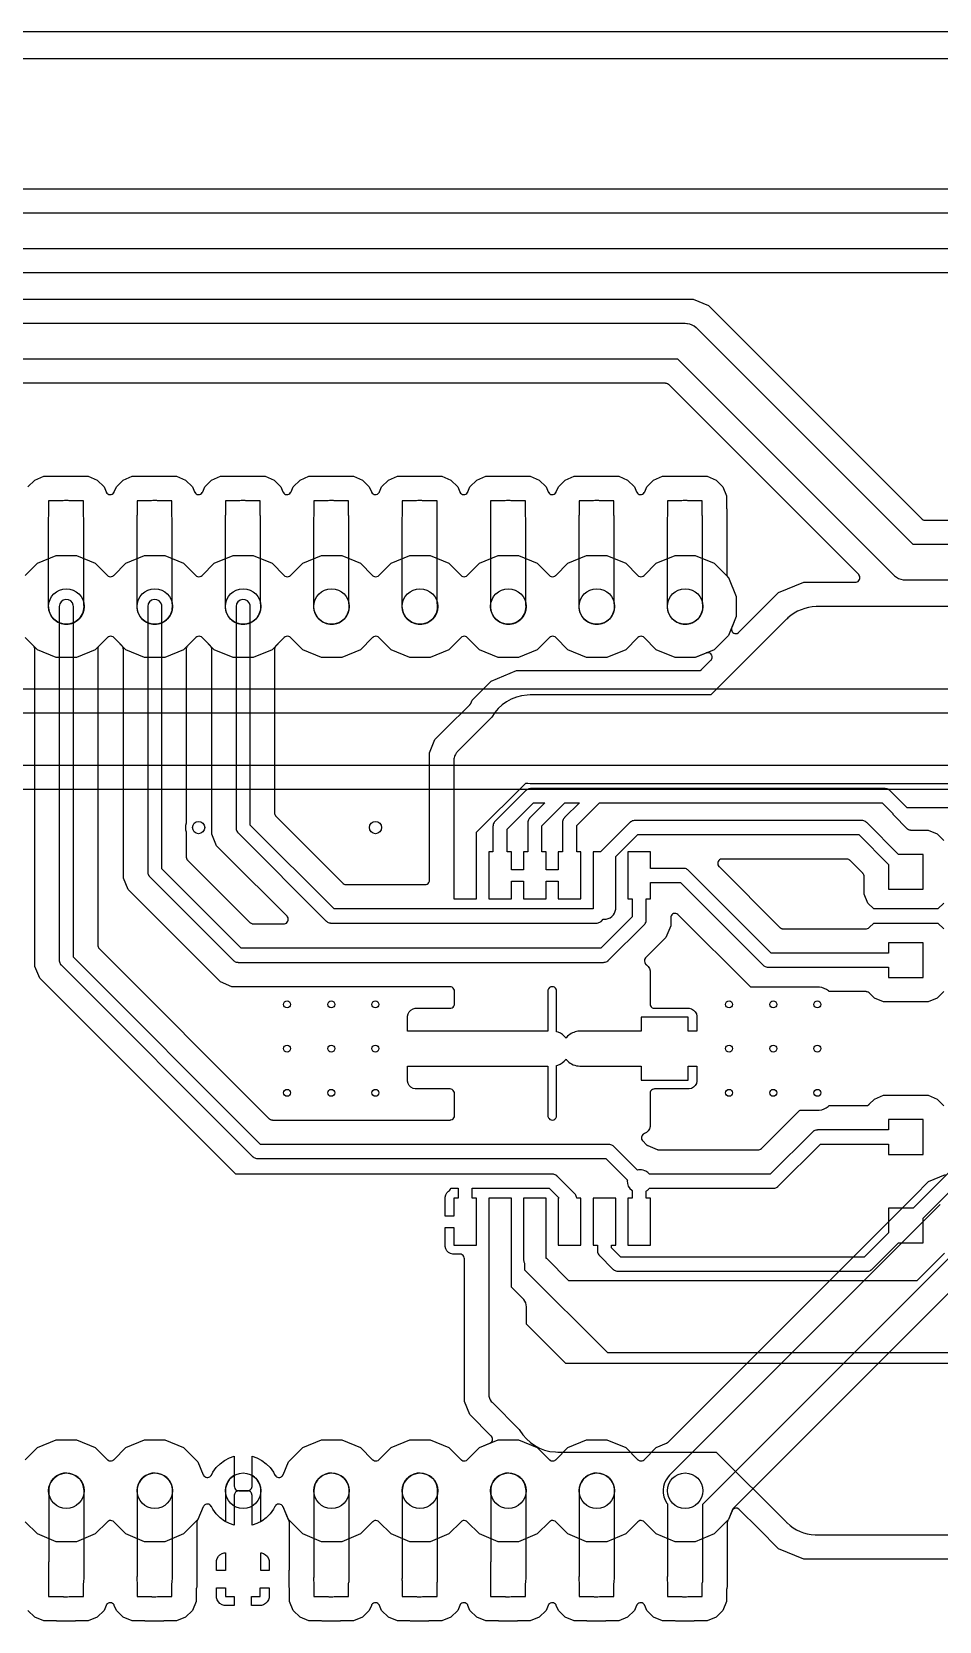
# Model space of a CAD drawing. Header units: millimetres. Extents: x 0 to 160, y -1 to 70.
# Drawn here: x 54.9 to 80.97, y 24.19 to 69.85 of the extents above; entities that cross this region are included whole.
import ezdxf

# ---------------------------------------------------------------- set-up
doc = ezdxf.new("R2010")
doc.units = ezdxf.units.MM

msp = doc.modelspace()

# ---------------------------------------------------------------- linework, layer by layer
at = {"layer": '16_copper'}
for points in [[(144.406, 69.074), (15.614, 69.074)], [(35.955, 65.343), (94.855, 65.343)], [(94.615, 64.643), (36.195, 64.643)], [(36.405, 63.627), (94.405, 63.627)], [(94.062, 62.927), (36.748, 62.927)]]:
    msp.add_lwpolyline(points, dxfattribs=at)
for points in [[(41.67, 62.168), (73.9, 62.168), (74.344, 61.984), (80.473, 55.855), (80.477, 55.852), (80.481, 55.848, 0.11143), (80.531, 55.822), (80.538, 55.821), (80.548, 55.819), (80.557, 55.819), (80.563, 55.818), (89.904, 55.818)], [(97.58, 55.118), (80.22, 55.118), (74.019, 61.319), (74.003, 61.333), (73.988, 61.348, 0.139562), (73.734, 61.463), (73.729, 61.463), (73.721, 61.464), (73.665, 61.468), (73.662, 61.468), (73.66, 61.468), (41.91, 61.468)], [(42.12, 60.452), (73.45, 60.452), (79.651, 54.251), (79.667, 54.237), (79.682, 54.222, 0.139562), (79.936, 54.107), (79.941, 54.107), (79.949, 54.106), (80.005, 54.102), (80.008, 54.102), (80.01, 54.102), (97.79, 54.102)], [(54.71, 54.232), (55.06, 54.582), (55.599, 54.805), (56.181, 54.805), (56.72, 54.582), (57.07, 54.232), (57.08, 54.223), (57.09, 54.215, 0.284788), (57.224, 54.212), (57.225, 54.212), (57.226, 54.213), (57.248, 54.23), (57.249, 54.231), (57.25, 54.232), (57.6, 54.582), (58.139, 54.805), (58.721, 54.805), (59.26, 54.582), (59.61, 54.232), (59.62, 54.223), (59.63, 54.215, 0.284788), (59.764, 54.212), (59.765, 54.212), (59.766, 54.213), (59.788, 54.23), (59.789, 54.231), (59.79, 54.232), (60.14, 54.582), (60.679, 54.805), (61.261, 54.805), (61.8, 54.582), (62.15, 54.232), (62.16, 54.223), (62.17, 54.215, 0.284788), (62.304, 54.212), (62.305, 54.212), (62.306, 54.213), (62.328, 54.23), (62.329, 54.231), (62.33, 54.232), (62.68, 54.582), (63.219, 54.805), (63.801, 54.805), (64.34, 54.582), (64.69, 54.232), (64.7, 54.223), (64.71, 54.215, 0.284788), (64.844, 54.212), (64.845, 54.212), (64.846, 54.213), (64.868, 54.23), (64.869, 54.231), (64.87, 54.232), (65.22, 54.582), (65.759, 54.805), (66.341, 54.805), (66.88, 54.582), (67.23, 54.232), (67.24, 54.223), (67.25, 54.215, 0.284788), (67.384, 54.212), (67.385, 54.212), (67.386, 54.213), (67.408, 54.23), (67.409, 54.231), (67.41, 54.232), (67.76, 54.582), (68.299, 54.805), (68.881, 54.805), (69.42, 54.582), (69.77, 54.232), (69.78, 54.223), (69.79, 54.215, 0.284788), (69.924, 54.212), (69.925, 54.212), (69.926, 54.213), (69.948, 54.23), (69.949, 54.231), (69.95, 54.232), (70.3, 54.582), (70.839, 54.805), (71.421, 54.805), (71.96, 54.582), (72.31, 54.232), (72.32, 54.223), (72.33, 54.215, 0.284788), (72.464, 54.212), (72.465, 54.212), (72.466, 54.213), (72.488, 54.23), (72.489, 54.231), (72.49, 54.232), (72.84, 54.582), (73.379, 54.805), (73.961, 54.805), (74.5, 54.582), (74.912, 54.17), (75.135, 53.631), (75.135, 53.049), (75.006, 52.738), (75.005, 52.735), (75.004, 52.732, 0.529021), (75.128, 52.562), (75.131, 52.563), (75.134, 52.563, 0.111436), (75.188, 52.58), (75.194, 52.585), (75.205, 52.592), (75.21, 52.596), (75.213, 52.599), (76.354, 53.74), (77.078, 54.04), (78.565, 54.04), (78.572, 54.041), (78.578, 54.041, 0.562221), (78.671, 54.236), (78.666, 54.244), (78.659, 54.251), (78.655, 54.257), (73.197, 59.715), (73.193, 59.718), (73.189, 59.722, 0.11143), (73.139, 59.748), (73.132, 59.749), (73.122, 59.751), (73.113, 59.751), (73.107, 59.752), (42.463, 59.752)], [(92.71, 53.34), (77.47, 53.34), (77.452, 53.339), (77.433, 53.339, 0.177209), (76.622, 53.016), (76.597, 52.991), (76.584, 52.98), (76.579, 52.975), (76.572, 52.968), (74.404, 50.8), (69.215, 50.8), (69.126, 50.797, 0.2506), (68.112, 50.159), (68.109, 50.153), (67.12, 49.165), (67.12, 49.165), (67.12, 49.164, 0.034689), (67.09, 49.13), (67.077, 49.11), (67.066, 49.093, 0.104847), (67.026, 48.964), (67.025, 48.935), (67.025, 44.94), (67.675, 44.94), (67.675, 46.855), (69.087, 48.267), (69.145, 48.262), (69.215, 48.26), (91.658, 48.26)], [(54.71, 28.832), (55.06, 29.182), (55.599, 29.405), (56.181, 29.405), (56.72, 29.182), (57.07, 28.832), (57.08, 28.824), (57.09, 28.815, 0.284788), (57.224, 28.812), (57.225, 28.812), (57.226, 28.813), (57.248, 28.83), (57.249, 28.831), (57.25, 28.832), (57.6, 29.182), (58.139, 29.405), (58.721, 29.405), (59.26, 29.182), (59.672, 28.77), (59.825, 28.399), (59.826, 28.398), (59.827, 28.397, 0.545515), (60.038, 28.364), (60.042, 28.37), (60.052, 28.384), (60.054, 28.388), (60.056, 28.39), (60.098, 28.474), (60.193, 28.604), (60.306, 28.717), (60.436, 28.812), (60.579, 28.884), (60.716, 28.929), (60.716, 28.067), (60.717, 28.054), (60.719, 28.041, 0.284783), (60.811, 27.944), (60.812, 27.944), (60.813, 27.944), (60.841, 27.94), (60.842, 27.94), (60.843, 27.94), (61.097, 27.94), (61.11, 27.941), (61.123, 27.943, 0.284783), (61.22, 28.035), (61.22, 28.036), (61.22, 28.037), (61.224, 28.065), (61.224, 28.066), (61.224, 28.067), (61.224, 28.929), (61.361, 28.884), (61.504, 28.812), (61.634, 28.717), (61.747, 28.604), (61.842, 28.474), (61.884, 28.39), (61.885, 28.389), (61.886, 28.388, 0.545515), (62.098, 28.371), (62.102, 28.378), (62.112, 28.393), (62.113, 28.397), (62.115, 28.399), (62.268, 28.77), (62.68, 29.182), (63.219, 29.405), (63.801, 29.405), (64.34, 29.182), (64.69, 28.832), (64.7, 28.824), (64.71, 28.815, 0.284788), (64.844, 28.812), (64.845, 28.812), (64.846, 28.813), (64.868, 28.83), (64.869, 28.831), (64.87, 28.832), (65.22, 29.182), (65.759, 29.405), (66.341, 29.405), (66.88, 29.182), (67.23, 28.832), (67.24, 28.824), (67.25, 28.815, 0.284788), (67.384, 28.812), (67.385, 28.812), (67.386, 28.813), (67.408, 28.83), (67.409, 28.831), (67.41, 28.832), (67.76, 29.182), (68.057, 29.305), (68.066, 29.31), (68.075, 29.314, 0.409209), (68.118, 29.486), (68.116, 29.49), (68.114, 29.494), (68.103, 29.506), (68.098, 29.512), (67.481, 30.129), (67.325, 30.506), (67.325, 34.609), (67.324, 34.622), (67.322, 34.635, 0.284783), (67.23, 34.732), (67.229, 34.732), (67.228, 34.732), (67.2, 34.736), (67.199, 34.736), (67.198, 34.736), (66.992, 34.736), (66.927, 34.753), (66.869, 34.787), (66.822, 34.834), (66.788, 34.892), (66.771, 34.957), (66.771, 35.502), (67.025, 35.502), (67.025, 34.99), (67.675, 34.99), (67.675, 36.34), (67.553, 36.34), (67.553, 36.627), (69.766, 36.627), (70.053, 36.34), (70.025, 36.34), (70.025, 34.99), (70.675, 34.99), (70.675, 36.34), (70.552, 36.34), (70.552, 36.34), (70.552, 36.35, 0.132342), (70.515, 36.449), (70.509, 36.455, 0.018024), (70.5, 36.467), (70.494, 36.474), (69.994, 36.974), (69.986, 36.98), (69.979, 36.987, 0.132344), (69.882, 37.031), (69.874, 37.031, 0.018059), (69.859, 37.032), (69.85, 37.033), (60.759, 37.033), (55.124, 42.668), (54.987, 43), (54.987, 52.119), (54.986, 52.124), (54.986, 52.13, 0.111436), (54.969, 52.183), (54.965, 52.189), (54.96, 52.197), (54.954, 52.203), (54.95, 52.209), (54.71, 52.448)], [(81.103, 42.283), (80.907, 42.087), (80.649, 41.98), (79.371, 41.98), (79.113, 42.087), (78.96, 42.24), (78.956, 42.243), (78.952, 42.247, 0.11143), (78.903, 42.273), (78.896, 42.274), (78.886, 42.276), (78.877, 42.276), (78.871, 42.277), (77.809, 42.277), (77.805, 42.28), (77.785, 42.298, 0.142053), (77.528, 42.407), (77.473, 42.41, 0.001336), (77.47, 42.41), (75.554, 42.41), (75.543, 42.414), (73.47, 44.488), (73.465, 44.492), (73.46, 44.496, 0.562197), (73.257, 44.424), (73.254, 44.415), (73.254, 44.405), (73.253, 44.398), (73.253, 44.165), (73.116, 43.833), (72.531, 43.248), (72.53, 43.247), (72.529, 43.246, 0.360115), (72.531, 43.068), (72.537, 43.064), (72.551, 43.052), (72.554, 43.05), (72.557, 43.048), (72.559, 43.047), (72.607, 42.999), (72.641, 42.94), (72.659, 42.874), (72.659, 41.926), (72.66, 41.913), (72.662, 41.9, 0.284783), (72.754, 41.803), (72.755, 41.803), (72.756, 41.803), (72.784, 41.799), (72.785, 41.799), (72.786, 41.799), (73.784, 41.799), (73.85, 41.781), (73.909, 41.747), (73.957, 41.699), (73.991, 41.64), (74.009, 41.574), (74.009, 41.14), (73.755, 41.14), (73.755, 41.542), (73.752, 41.545), (72.405, 41.545), (72.405, 41.14), (70.644, 41.14), (70.588, 41.137, 0.169317), (70.291, 40.994), (70.254, 40.953), (70.247, 40.943), (70.243, 40.949, 0.14069), (70.02, 41.11), (69.977, 41.123), (69.977, 42.292), (69.976, 42.305), (69.974, 42.318, 0.284732), (69.882, 42.415), (69.881, 42.415), (69.88, 42.416), (69.852, 42.419), (69.852, 42.419), (69.852, 42.419), (69.851, 42.419), (69.85, 42.419), (69.85, 42.419, 0.341012), (69.727, 42.324), (69.727, 42.323), (69.727, 42.322), (69.723, 42.294), (69.723, 42.293), (69.723, 42.292), (69.723, 41.14), (65.691, 41.14), (65.691, 41.574), (65.709, 41.64), (65.743, 41.699), (65.791, 41.747), (65.85, 41.781), (65.916, 41.799), (66.914, 41.799), (66.927, 41.8), (66.94, 41.802, 0.284783), (67.037, 41.894), (67.037, 41.895), (67.037, 41.896), (67.041, 41.924), (67.041, 41.925), (67.041, 41.926), (67.041, 42.292), (67.04, 42.305), (67.038, 42.318, 0.284783), (66.946, 42.415), (66.945, 42.415), (66.944, 42.416), (66.916, 42.419), (66.915, 42.419), (66.914, 42.419), (60.648, 42.419), (60.316, 42.557), (57.664, 45.208), (57.527, 45.54), (57.527, 52.119), (57.526, 52.124), (57.526, 52.13, 0.111436), (57.509, 52.183), (57.505, 52.189), (57.5, 52.197), (57.494, 52.203), (57.49, 52.209), (57.25, 52.448), (57.24, 52.457), (57.23, 52.465, 0.284783), (57.096, 52.468), (57.095, 52.468), (57.094, 52.467), (57.072, 52.45), (57.071, 52.449), (57.07, 52.448), (56.83, 52.209), (56.827, 52.204), (56.823, 52.201, 0.11143), (56.797, 52.151), (56.796, 52.144), (56.794, 52.134), (56.794, 52.125), (56.793, 52.119), (56.793, 43.607), (56.794, 43.601), (56.794, 43.596, 0.111436), (56.811, 43.543), (56.815, 43.537), (56.82, 43.528), (56.826, 43.522), (56.83, 43.517), (61.721, 38.626), (61.726, 38.623), (61.729, 38.619, 0.11143), (61.779, 38.593), (61.786, 38.592), (61.796, 38.59), (61.805, 38.59), (61.811, 38.589), (66.914, 38.589), (66.927, 38.59), (66.94, 38.591, 0.284783), (67.037, 38.684), (67.037, 38.685), (67.037, 38.686), (67.041, 38.714), (67.041, 38.715), (67.041, 38.716), (67.041, 39.354), (67.04, 39.367), (67.038, 39.38, 0.284783), (66.946, 39.477), (66.945, 39.477), (66.944, 39.477), (66.916, 39.481), (66.915, 39.481), (66.914, 39.481), (65.916, 39.481), (65.85, 39.499), (65.791, 39.533), (65.743, 39.581), (65.709, 39.64), (65.691, 39.706), (65.691, 40.14), (69.723, 40.14), (69.723, 38.716), (69.724, 38.703), (69.726, 38.69, 0.284732), (69.818, 38.593), (69.819, 38.593), (69.82, 38.592), (69.848, 38.589), (69.848, 38.589), (69.848, 38.589), (69.849, 38.589), (69.85, 38.589), (69.85, 38.589, 0.341012), (69.973, 38.684), (69.973, 38.685), (69.973, 38.686), (69.977, 38.714), (69.977, 38.715), (69.977, 38.716), (69.977, 40.157), (70.015, 40.168, 0.14069), (70.24, 40.327), (70.247, 40.337), (70.25, 40.331), (70.287, 40.289, 0.200997), (70.644, 40.14), (72.405, 40.14), (72.405, 39.735), (73.752, 39.735), (73.755, 39.738), (73.755, 40.14), (74.009, 40.14), (74.009, 39.706), (73.991, 39.64), (73.957, 39.581), (73.909, 39.533), (73.85, 39.499), (73.784, 39.481), (72.786, 39.481), (72.773, 39.48), (72.76, 39.478, 0.284783), (72.663, 39.386), (72.663, 39.385), (72.663, 39.384), (72.659, 39.356), (72.659, 39.355), (72.659, 39.354), (72.659, 38.406), (72.641, 38.34), (72.607, 38.281), (72.559, 38.233), (72.499, 38.198), (72.499, 38.198, 0.475559), (72.43, 38.014), (72.434, 38.007), (72.441, 37.997), (72.446, 37.992), (72.449, 37.988), (72.556, 37.881), (72.563, 37.876), (72.569, 37.87), (72.574, 37.867), (72.578, 37.863), (72.59, 37.858), (72.597, 37.854), (72.865, 37.743), (72.873, 37.74), (72.881, 37.737), (72.886, 37.737), (72.892, 37.735), (72.905, 37.734), (72.913, 37.733), (75.773, 37.733), (75.779, 37.734), (75.784, 37.734, 0.111436), (75.837, 37.751), (75.843, 37.755), (75.852, 37.76), (75.852, 37.76), (75.858, 37.766), (75.863, 37.77), (76.958, 38.866), (76.969, 38.87), (77.47, 38.87), (77.497, 38.871), (77.523, 38.873, 0.142053), (77.781, 38.978), (77.801, 38.996), (77.809, 39.003), (78.871, 39.003), (78.876, 39.004), (78.881, 39.004, 0.111436), (78.935, 39.021), (78.94, 39.025), (78.949, 39.03), (78.949, 39.03), (78.955, 39.036), (78.96, 39.04), (79.113, 39.193), (79.371, 39.3), (80.649, 39.3), (80.907, 39.193), (81.103, 38.997)], [(91.315, 47.56), (80.045, 47.56), (79.557, 48.048), (79.549, 48.055), (79.542, 48.062, 0.132344), (79.445, 48.105), (79.437, 48.106, 0.018059), (79.422, 48.107), (79.413, 48.108), (69.227, 48.108), (69.217, 48.107), (69.207, 48.107, 0.132342), (69.108, 48.069), (69.101, 48.064, 0.018024), (69.09, 48.054), (69.083, 48.048), (68.206, 47.171), (68.2, 47.163), (68.193, 47.156, 0.132344), (68.149, 47.06), (68.149, 47.051, 0.018059), (68.148, 47.037), (68.147, 47.027), (68.147, 46.29), (68.025, 46.29), (68.025, 44.94), (68.675, 44.94), (68.675, 45.452), (69.025, 45.452), (69.025, 44.94), (69.675, 44.94), (69.675, 45.452), (70.025, 45.452), (70.025, 44.94), (70.675, 44.94), (70.675, 46.29), (70.553, 46.29), (70.553, 47.05), (71.204, 47.701), (79.329, 47.701), (79.632, 47.398), (79.633, 47.395, 0.068378), (79.648, 47.364), (79.653, 47.356), (79.66, 47.349), (79.664, 47.343), (80.05, 46.957), (80.054, 46.954), (80.058, 46.95, 0.11143), (80.108, 46.924), (80.115, 46.923), (80.125, 46.921), (80.133, 46.921), (80.14, 46.92), (80.649, 46.92), (80.907, 46.813), (81.103, 46.617)], [(81.103, 44.823), (80.933, 44.653), (79.087, 44.653), (78.917, 44.823), (78.81, 45.081), (78.81, 45.59), (78.809, 45.595), (78.81, 45.601, 0.111436), (78.793, 45.654), (78.788, 45.66), (78.783, 45.669), (78.777, 45.675), (78.773, 45.68), (78.403, 46.05), (78.399, 46.053), (78.395, 46.057, 0.11143), (78.345, 46.083), (78.338, 46.084), (78.328, 46.086), (78.32, 46.086), (78.313, 46.087), (74.732, 46.087), (74.726, 46.086), (74.719, 46.086, 0.562221), (74.626, 45.891), (74.631, 45.883), (74.638, 45.876), (74.642, 45.87), (76.392, 44.12), (76.396, 44.117, 0.020336), (76.404, 44.11), (76.407, 44.108), (76.414, 44.103, 0.076959), (76.45, 44.087), (76.457, 44.086), (76.467, 44.084), (76.475, 44.084), (76.482, 44.083), (78.871, 44.083), (78.876, 44.084), (78.881, 44.084, 0.111436), (78.935, 44.101), (78.94, 44.105), (78.949, 44.11), (78.949, 44.11), (78.955, 44.116), (78.96, 44.12), (79.087, 44.247), (80.933, 44.247), (81.103, 44.077)], [(82.347, 38.184), (80.223, 36.06), (79.51, 36.06), (79.51, 35.347), (78.815, 34.652), (71.823, 34.652), (71.553, 34.922), (71.553, 34.99), (71.675, 34.99), (71.675, 36.34), (71.025, 36.34), (71.025, 34.99), (71.147, 34.99), (71.147, 34.837), (71.148, 34.827), (71.148, 34.817, 0.132342), (71.185, 34.718), (71.191, 34.712, 0.018024), (71.2, 34.701), (71.206, 34.694), (71.595, 34.305), (71.603, 34.299), (71.61, 34.291, 0.132344), (71.707, 34.248), (71.715, 34.247, 0.018059), (71.729, 34.246), (71.739, 34.246), (78.899, 34.246), (78.909, 34.246), (78.919, 34.247, 0.132342), (79.018, 34.284), (79.024, 34.29, 0.018024), (79.035, 34.299), (79.042, 34.305), (79.797, 35.06), (80.51, 35.06), (80.51, 35.773), (82.694, 37.956)], [(91.827, 31.591), (70.238, 31.591), (69.108, 32.722), (69.108, 33.223), (69.107, 33.223), (69.108, 33.223, 0.175137), (69.032, 33.431), (69.012, 33.452), (68.675, 33.79), (68.675, 36.34), (68.025, 36.34), (68.025, 30.71), (68.025, 30.71), (68.025, 30.709, 0.175137), (68.1, 30.502), (68.12, 30.48), (68.904, 29.697), (68.915, 29.675, 0.2506), (69.939, 29.053), (70.009, 29.051), (74.563, 29.051), (76.572, 27.042), (76.585, 27.029), (76.598, 27.016, 0.177209), (77.4, 26.672), (77.436, 26.671), (77.453, 26.67), (77.46, 26.67), (77.47, 26.67), (119.598, 26.67)], [(81.121, 34.767), (80.327, 33.973), (70.326, 33.973), (69.692, 34.608), (69.691, 34.608), (69.691, 34.608), (69.675, 34.608), (69.675, 36.34), (69.025, 36.34), (69.025, 34.608), (69.028, 34.563, 0.069462), (69.053, 34.476), (69.056, 34.47), (69.056, 34.29), (69.056, 34.29), (69.056, 34.29), (71.437, 31.908), (71.437, 31.908), (71.438, 31.908), (91.44, 31.908)], [(119.255, 25.97), (77.078, 25.97), (76.354, 26.27), (75.782, 26.842), (75.223, 27.401), (75.215, 27.407), (75.208, 27.414, 0.409206), (75.032, 27.388), (75.03, 27.385), (75.027, 27.381), (75.019, 27.367), (75.016, 27.36), (74.912, 27.11), (74.5, 26.698), (73.961, 26.475), (73.379, 26.475), (72.84, 26.698), (72.49, 27.048), (72.48, 27.056), (72.47, 27.065, 0.284788), (72.336, 27.068), (72.335, 27.068), (72.334, 27.067), (72.312, 27.05), (72.311, 27.049), (72.31, 27.048), (71.96, 26.698), (71.421, 26.475), (70.839, 26.475), (70.3, 26.698), (69.95, 27.048), (69.94, 27.056), (69.93, 27.065, 0.284788), (69.796, 27.068), (69.795, 27.068), (69.794, 27.067), (69.772, 27.05), (69.771, 27.049), (69.77, 27.048), (69.42, 26.698), (68.881, 26.475), (68.299, 26.475), (67.76, 26.698), (67.41, 27.048), (67.4, 27.056), (67.39, 27.065, 0.284788), (67.256, 27.068), (67.255, 27.068), (67.254, 27.067), (67.232, 27.05), (67.231, 27.049), (67.23, 27.048), (66.88, 26.698), (66.341, 26.475), (65.759, 26.475), (65.22, 26.698), (64.87, 27.048), (64.86, 27.056), (64.85, 27.065, 0.284788), (64.716, 27.068), (64.715, 27.068), (64.714, 27.067), (64.692, 27.05), (64.691, 27.049), (64.69, 27.048), (64.34, 26.698), (63.801, 26.475), (63.219, 26.475), (62.68, 26.698), (62.268, 27.11), (62.115, 27.481), (62.114, 27.482), (62.113, 27.483, 0.545515), (61.902, 27.516), (61.898, 27.51), (61.888, 27.496), (61.886, 27.492), (61.884, 27.49), (61.842, 27.406), (61.747, 27.276), (61.634, 27.163), (61.504, 27.068), (61.361, 26.996), (61.224, 26.951), (61.224, 27.813), (61.223, 27.826), (61.221, 27.839, 0.227913), (61.154, 27.926), (61.153, 27.927), (61.141, 27.931), (61.129, 27.936), (61.128, 27.936), (61.127, 27.936), (61.099, 27.94), (61.098, 27.94), (61.097, 27.94), (60.843, 27.94), (60.83, 27.939), (60.817, 27.937, -0.044154), (60.788, 27.928), (60.777, 27.921), (60.766, 27.914, 0.168015), (60.72, 27.845), (60.72, 27.844), (60.72, 27.843), (60.716, 27.815), (60.716, 27.814), (60.716, 27.813), (60.716, 26.951), (60.579, 26.996), (60.436, 27.068), (60.306, 27.163), (60.193, 27.276), (60.098, 27.406), (60.056, 27.49), (60.055, 27.491), (60.054, 27.492, 0.545515), (59.842, 27.509), (59.838, 27.502), (59.828, 27.487), (59.827, 27.483), (59.825, 27.481), (59.672, 27.11), (59.26, 26.698), (58.721, 26.475), (58.139, 26.475), (57.6, 26.698), (57.25, 27.048), (57.24, 27.056), (57.23, 27.065, 0.284788), (57.096, 27.068), (57.095, 27.068), (57.094, 27.067), (57.072, 27.05), (57.071, 27.049), (57.07, 27.048), (56.72, 26.698), (56.181, 26.475), (55.599, 26.475), (55.06, 26.698), (54.71, 27.048)]]:
    msp.add_lwpolyline(points, format="xyb", dxfattribs=at)
for points in [[(72.675, 36.34), (72.553, 36.34), (72.553, 36.55), (72.561, 36.554, 0.069463), (72.63, 36.611), (72.643, 36.627), (76.2, 36.627), (76.21, 36.628), (76.22, 36.628, 0.132342), (76.319, 36.665), (76.325, 36.671, 0.018024), (76.337, 36.68), (76.344, 36.686), (77.554, 37.897), (79.51, 37.897), (79.51, 37.6), (80.51, 37.6), (80.51, 38.6), (79.51, 38.6), (79.51, 38.303), (77.47, 38.303), (77.46, 38.302), (77.45, 38.302, 0.132342), (77.351, 38.265), (77.345, 38.259, 0.018024), (77.333, 38.25), (77.326, 38.244), (76.116, 37.033), (72.643, 37.033), (72.619, 37.06, 0.104403), (72.507, 37.133), (72.464, 37.147), (72.419, 37.154), (72.39, 37.155), (72.33, 37.155), (72.295, 37.153), (71.618, 37.829), (71.61, 37.836), (71.603, 37.843, 0.132344), (71.507, 37.886), (71.498, 37.887, 0.018059), (71.484, 37.888), (71.474, 37.889), (61.469, 37.889), (56.093, 43.264), (56.093, 53.34), (56.09, 53.375, 0.915917), (55.687, 53.34), (55.687, 43.18), (55.688, 43.17), (55.688, 43.16, 0.132342), (55.725, 43.061), (55.731, 43.055, 0.018024), (55.74, 43.043), (55.746, 43.036), (61.241, 37.542), (61.249, 37.535), (61.256, 37.528, 0.132344), (61.352, 37.485), (61.361, 37.484, 0.018059), (61.375, 37.483), (61.384, 37.482), (71.39, 37.482), (72.008, 36.865), (72.005, 36.845, 0.247611), (72.135, 36.57), (72.147, 36.562), (72.147, 36.34), (72.025, 36.34), (72.025, 34.99), (72.675, 34.99)], [(80.51, 43.68), (79.51, 43.68), (79.51, 43.383), (76.139, 43.383), (73.764, 45.759), (73.756, 45.765), (73.749, 45.772, 0.132344), (73.652, 45.816), (73.644, 45.816, 0.018059), (73.629, 45.817), (73.62, 45.818), (72.675, 45.818), (72.675, 46.29), (72.025, 46.29), (72.025, 44.94), (72.147, 44.94), (72.147, 44.429), (71.243, 43.526), (60.912, 43.526), (58.633, 45.804), (58.633, 53.34), (58.63, 53.375, 0.915917), (58.227, 53.34), (58.227, 45.72), (58.228, 45.71), (58.228, 45.7, 0.132342), (58.265, 45.601), (58.271, 45.595, 0.018024), (58.28, 45.583), (58.286, 45.576), (60.684, 43.179), (60.692, 43.172), (60.699, 43.165, 0.132344), (60.795, 43.122), (60.804, 43.121, 0.018059), (60.818, 43.12), (60.828, 43.119), (71.327, 43.119), (71.338, 43.12), (71.348, 43.12, 0.132342), (71.446, 43.158), (71.453, 43.163, 0.018024), (71.464, 43.173), (71.471, 43.179), (72.494, 44.201), (72.5, 44.209), (72.507, 44.216, 0.132344), (72.551, 44.313), (72.551, 44.321, 0.018059), (72.552, 44.336), (72.553, 44.345), (72.553, 44.94), (72.675, 44.94), (72.675, 45.412), (73.536, 45.412), (75.911, 43.036), (75.919, 43.03), (75.926, 43.023, 0.132344), (76.023, 42.979), (76.031, 42.979, 0.018059), (76.046, 42.978), (76.055, 42.977), (79.51, 42.977), (79.51, 42.68), (80.51, 42.68)], [(72.306, 46.787), (78.656, 46.787), (79.51, 45.933), (79.51, 45.22), (80.51, 45.22), (80.51, 46.22), (79.797, 46.22), (78.884, 47.134), (78.876, 47.14), (78.869, 47.147, 0.132344), (78.772, 47.191), (78.764, 47.191, 0.018059), (78.749, 47.192), (78.74, 47.193), (72.222, 47.193), (72.212, 47.192), (72.202, 47.192, 0.132342), (72.103, 47.155), (72.097, 47.149, 0.018024), (72.086, 47.14), (72.078, 47.134), (71.235, 46.29), (71.025, 46.29), (71.025, 44.68), (71.027, 44.653), (63.584, 44.653), (61.173, 47.064), (61.173, 53.34), (61.17, 53.375, 0.915917), (60.767, 53.34), (60.767, 46.98), (60.768, 46.97), (60.768, 46.96, 0.132342), (60.805, 46.861), (60.811, 46.855, 0.018024), (60.82, 46.843), (60.826, 46.836), (63.356, 44.306), (63.364, 44.3), (63.371, 44.293, 0.132344), (63.468, 44.249), (63.476, 44.249, 0.018059), (63.491, 44.248), (63.5, 44.247), (71.12, 44.247), (71.13, 44.248), (71.14, 44.248, 0.132342), (71.239, 44.285), (71.245, 44.291, 0.018024), (71.257, 44.3), (71.264, 44.306), (71.315, 44.358), (71.335, 44.355, 0.401074), (71.674, 44.651), (71.675, 44.68), (71.675, 46.156)], [(62.147, 44.226), (62.153, 44.226, 0.562221), (62.246, 44.422), (62.242, 44.429), (62.235, 44.437), (62.23, 44.442), (60.476, 46.196), (60.204, 46.468), (60.067, 46.8), (60.067, 46.955), (60.068, 46.965), (60.068, 47.015), (60.067, 47.025), (60.067, 52.119), (60.066, 52.124), (60.066, 52.13, 0.111436), (60.049, 52.183), (60.045, 52.189), (60.04, 52.197), (60.034, 52.203), (60.03, 52.209), (59.79, 52.448), (59.78, 52.457), (59.77, 52.465, 0.284783), (59.636, 52.468), (59.635, 52.468), (59.634, 52.467), (59.612, 52.45), (59.611, 52.449), (59.61, 52.448), (59.37, 52.209), (59.367, 52.204), (59.363, 52.201, 0.11143), (59.337, 52.151), (59.336, 52.144), (59.334, 52.134), (59.334, 52.125), (59.333, 52.119), (59.333, 47.117), (59.331, 47.112, 0.165099), (59.331, 46.868), (59.333, 46.863), (59.333, 46.147), (59.334, 46.141), (59.334, 46.136, 0.111436), (59.351, 46.083), (59.355, 46.077), (59.36, 46.068), (59.366, 46.062), (59.37, 46.057), (61.165, 44.263), (61.169, 44.259), (61.172, 44.255, 0.11143), (61.222, 44.23), (61.229, 44.229), (61.239, 44.227), (61.248, 44.226), (61.254, 44.226), (62.14, 44.226)], [(66.211, 45.355), (66.224, 45.356, 0.284783), (66.321, 45.448), (66.321, 45.449), (66.321, 45.45), (66.325, 45.474), (66.325, 45.478), (66.325, 45.479), (66.325, 45.48), (66.325, 49.139), (66.481, 49.516), (66.787, 49.822), (67.48, 50.515), (67.486, 50.521), (67.491, 50.528), (67.494, 50.532), (67.498, 50.537), (67.504, 50.549), (67.508, 50.556), (67.545, 50.646), (68.099, 51.2), (68.823, 51.5), (74.061, 51.5), (74.067, 51.501), (74.072, 51.5, 0.11143), (74.126, 51.517), (74.131, 51.522), (74.14, 51.527), (74.146, 51.533), (74.151, 51.537), (74.411, 51.797), (74.413, 51.799), (74.415, 51.801, 0.69947), (74.304, 52.012), (74.296, 52.01), (74.282, 52.007), (74.277, 52.005), (74.272, 52.004), (73.961, 51.875), (73.379, 51.875), (72.84, 52.098), (72.49, 52.448), (72.48, 52.456), (72.47, 52.465, 0.284788), (72.336, 52.468), (72.335, 52.468), (72.334, 52.467), (72.312, 52.45), (72.311, 52.449), (72.31, 52.448), (71.96, 52.098), (71.421, 51.875), (70.839, 51.875), (70.3, 52.098), (69.95, 52.448), (69.94, 52.456), (69.93, 52.465, 0.284788), (69.796, 52.468), (69.795, 52.468), (69.794, 52.467), (69.772, 52.45), (69.771, 52.449), (69.77, 52.448), (69.42, 52.098), (68.881, 51.875), (68.299, 51.875), (67.76, 52.098), (67.41, 52.448), (67.4, 52.456), (67.39, 52.465, 0.284788), (67.256, 52.468), (67.255, 52.468), (67.254, 52.467), (67.232, 52.45), (67.231, 52.449), (67.23, 52.448), (66.88, 52.098), (66.341, 51.875), (65.759, 51.875), (65.22, 52.098), (64.87, 52.448), (64.86, 52.456), (64.85, 52.465, 0.284788), (64.716, 52.468), (64.715, 52.468), (64.714, 52.467), (64.692, 52.45), (64.691, 52.449), (64.69, 52.448), (64.34, 52.098), (63.801, 51.875), (63.219, 51.875), (62.68, 52.098), (62.33, 52.448), (62.32, 52.457), (62.31, 52.465, 0.284783), (62.176, 52.468), (62.175, 52.468), (62.174, 52.467), (62.152, 52.45), (62.151, 52.449), (62.15, 52.448), (61.91, 52.209), (61.907, 52.204), (61.903, 52.201, 0.11143), (61.877, 52.151), (61.876, 52.144), (61.874, 52.134), (61.874, 52.125), (61.873, 52.119), (61.873, 47.407), (61.874, 47.401), (61.874, 47.396, 0.111436), (61.891, 47.343), (61.895, 47.337), (61.9, 47.328), (61.906, 47.322), (61.91, 47.317), (63.837, 45.39), (63.841, 45.387), (63.845, 45.383), (63.845, 45.383, 0.11143), (63.895, 45.357), (63.902, 45.356), (63.912, 45.354), (63.92, 45.354), (63.927, 45.353), (66.198, 45.353)], [(68.675, 45.778), (68.675, 46.29), (68.553, 46.29), (68.553, 46.943), (69.311, 47.701), (69.639, 47.701), (69.206, 47.269), (69.2, 47.261), (69.193, 47.254, 0.132344), (69.149, 47.157), (69.149, 47.149, 0.018059), (69.148, 47.134), (69.147, 47.125), (69.147, 46.29), (69.025, 46.29), (69.025, 45.778)], [(69.675, 45.778), (69.675, 46.29), (69.553, 46.29), (69.553, 47.041), (70.214, 47.701), (70.629, 47.701), (70.206, 47.278), (70.2, 47.27), (70.193, 47.263, 0.132344), (70.149, 47.167), (70.149, 47.158, 0.018059), (70.148, 47.144), (70.147, 47.134), (70.147, 46.29), (70.025, 46.29), (70.025, 45.778)], [(66.771, 35.828), (66.771, 36.373), (66.788, 36.438), (66.822, 36.496), (66.869, 36.543), (66.873, 36.545, 0.204837), (66.933, 36.625), (66.933, 36.627), (67.147, 36.627), (67.147, 36.34), (67.025, 36.34), (67.025, 35.828)]]:
    msp.add_lwpolyline(points, format="xyb", close=True, dxfattribs=at)
at = {"layer": '1_copper'}
for points in [[(144.406, 69.074), (15.614, 69.074)], [(46.067, 50.98), (88.247, 50.98)], [(88.589, 50.28), (46.355, 50.28)], [(46.666, 48.78), (81.57, 48.78)], [(81.223, 48.08), (47.008, 48.08)]]:
    msp.add_lwpolyline(points, dxfattribs=at)
for points in [[(54.787, 56.777), (54.983, 56.973), (55.241, 57.08), (55.595, 57.08), (55.604, 57.081), (55.612, 57.081), (55.617, 57.082), (55.623, 57.083), (55.636, 57.088), (55.638, 57.088), (56.122, 57.088), (56.125, 57.087), (56.133, 57.084), (56.137, 57.084), (56.143, 57.082), (56.157, 57.081), (56.165, 57.08), (56.519, 57.08), (56.777, 56.973), (56.973, 56.777), (57.033, 56.634), (57.036, 56.628), (57.038, 56.622, 0.562235), (57.254, 56.611), (57.26, 56.618), (57.264, 56.627), (57.267, 56.634), (57.327, 56.777), (57.523, 56.973), (57.781, 57.08), (58.135, 57.08), (58.144, 57.081), (58.152, 57.081), (58.157, 57.082), (58.163, 57.083), (58.176, 57.088), (58.178, 57.088), (58.662, 57.088), (58.665, 57.087), (58.673, 57.084), (58.677, 57.084), (58.683, 57.082), (58.697, 57.081), (58.705, 57.08), (59.059, 57.08), (59.317, 56.973), (59.513, 56.777), (59.573, 56.634), (59.576, 56.628), (59.578, 56.622, 0.562235), (59.794, 56.611), (59.8, 56.618), (59.804, 56.627), (59.807, 56.634), (59.867, 56.777), (60.063, 56.973), (60.321, 57.08), (60.675, 57.08), (60.684, 57.081), (60.692, 57.081), (60.697, 57.082), (60.703, 57.083), (60.716, 57.088), (60.718, 57.088), (61.202, 57.088), (61.205, 57.087), (61.213, 57.084), (61.217, 57.084), (61.223, 57.082), (61.237, 57.081), (61.245, 57.08), (61.599, 57.08), (61.857, 56.973), (62.053, 56.777), (62.113, 56.634), (62.116, 56.628), (62.118, 56.622, 0.562235), (62.334, 56.611), (62.34, 56.618), (62.344, 56.627), (62.347, 56.634), (62.407, 56.777), (62.603, 56.973), (62.861, 57.08), (63.215, 57.08), (63.224, 57.081), (63.232, 57.081), (63.237, 57.082), (63.243, 57.083), (63.256, 57.088), (63.258, 57.088), (63.742, 57.088), (63.745, 57.087), (63.753, 57.084), (63.757, 57.084), (63.763, 57.082), (63.777, 57.081), (63.785, 57.08), (64.139, 57.08), (64.397, 56.973), (64.593, 56.777), (64.653, 56.634), (64.656, 56.628), (64.658, 56.622, 0.562235), (64.874, 56.611), (64.88, 56.618), (64.884, 56.627), (64.887, 56.634), (64.947, 56.777), (65.143, 56.973), (65.401, 57.08), (65.755, 57.08), (65.764, 57.081), (65.772, 57.081), (65.777, 57.082), (65.783, 57.083), (65.796, 57.088), (65.798, 57.088), (66.282, 57.088), (66.285, 57.087), (66.293, 57.084), (66.297, 57.084), (66.303, 57.082), (66.317, 57.081), (66.325, 57.08), (66.679, 57.08), (66.937, 56.973), (67.133, 56.777), (67.193, 56.634), (67.196, 56.628), (67.198, 56.622, 0.562235), (67.414, 56.611), (67.42, 56.618), (67.424, 56.627), (67.427, 56.634), (67.487, 56.777), (67.683, 56.973), (67.941, 57.08), (68.295, 57.08), (68.304, 57.081), (68.312, 57.081), (68.317, 57.082), (68.323, 57.083), (68.336, 57.088), (68.338, 57.088), (68.822, 57.088), (68.825, 57.087), (68.833, 57.084), (68.837, 57.084), (68.843, 57.082), (68.857, 57.081), (68.865, 57.08), (69.219, 57.08), (69.477, 56.973), (69.673, 56.777), (69.733, 56.634), (69.736, 56.628), (69.738, 56.622, 0.562235), (69.954, 56.611), (69.96, 56.618), (69.964, 56.627), (69.967, 56.634), (70.027, 56.777), (70.223, 56.973), (70.481, 57.08), (70.835, 57.08), (70.844, 57.081), (70.852, 57.081), (70.857, 57.082), (70.863, 57.083), (70.876, 57.088), (70.878, 57.088), (71.362, 57.088), (71.365, 57.087), (71.373, 57.084), (71.377, 57.084), (71.383, 57.082), (71.397, 57.081), (71.405, 57.08), (71.759, 57.08), (72.017, 56.973), (72.213, 56.777), (72.273, 56.634), (72.276, 56.628), (72.278, 56.622, 0.562235), (72.494, 56.611), (72.5, 56.618), (72.504, 56.627), (72.507, 56.634), (72.567, 56.777), (72.763, 56.973), (73.021, 57.08), (73.375, 57.08), (73.384, 57.081), (73.392, 57.081), (73.397, 57.082), (73.403, 57.083), (73.416, 57.088), (73.418, 57.088), (73.902, 57.088), (73.905, 57.087), (73.913, 57.084), (73.917, 57.084), (73.923, 57.082), (73.937, 57.081), (73.945, 57.08), (74.299, 57.08), (74.557, 56.973), (74.753, 56.777), (74.86, 56.519), (74.86, 56.165), (74.861, 56.156), (74.861, 56.148), (74.862, 56.143), (74.863, 56.137), (74.868, 56.124), (74.868, 56.122), (74.868, 54.266), (74.869, 54.261), (74.868, 54.256), (74.87, 54.247), (74.871, 54.238, 0.066004), (74.885, 54.202), (74.89, 54.197), (74.895, 54.188), (74.901, 54.182), (74.905, 54.177), (74.912, 54.17), (75.135, 53.631), (75.135, 53.049), (74.912, 52.51), (74.5, 52.098), (73.961, 51.875), (73.379, 51.875), (72.84, 52.098), (72.49, 52.448), (72.48, 52.456), (72.47, 52.465, 0.284788), (72.336, 52.468), (72.335, 52.468), (72.334, 52.467), (72.312, 52.45), (72.311, 52.449), (72.31, 52.448), (71.96, 52.098), (71.421, 51.875), (70.839, 51.875), (70.3, 52.098), (69.95, 52.448), (69.94, 52.456), (69.93, 52.465, 0.284788), (69.796, 52.468), (69.795, 52.468), (69.794, 52.467), (69.772, 52.45), (69.771, 52.449), (69.77, 52.448), (69.42, 52.098), (68.881, 51.875), (68.299, 51.875), (67.76, 52.098), (67.41, 52.448), (67.4, 52.456), (67.39, 52.465, 0.284788), (67.256, 52.468), (67.255, 52.468), (67.254, 52.467), (67.232, 52.45), (67.231, 52.449), (67.23, 52.448), (66.88, 52.098), (66.341, 51.875), (65.759, 51.875), (65.22, 52.098), (64.87, 52.448), (64.86, 52.456), (64.85, 52.465, 0.284788), (64.716, 52.468), (64.715, 52.468), (64.714, 52.467), (64.692, 52.45), (64.691, 52.449), (64.69, 52.448), (64.34, 52.098), (63.801, 51.875), (63.219, 51.875), (62.68, 52.098), (62.33, 52.448), (62.32, 52.456), (62.31, 52.465, 0.284788), (62.176, 52.468), (62.175, 52.468), (62.174, 52.467), (62.152, 52.45), (62.151, 52.449), (62.15, 52.448), (61.8, 52.098), (61.261, 51.875), (60.679, 51.875), (60.14, 52.098), (59.79, 52.448), (59.78, 52.456), (59.77, 52.465, 0.284788), (59.636, 52.468), (59.635, 52.468), (59.634, 52.467), (59.612, 52.45), (59.611, 52.449), (59.61, 52.448), (59.26, 52.098), (58.721, 51.875), (58.139, 51.875), (57.6, 52.098), (57.25, 52.448), (57.24, 52.456), (57.23, 52.465, 0.284788), (57.096, 52.468), (57.095, 52.468), (57.094, 52.467), (57.072, 52.45), (57.071, 52.449), (57.07, 52.448), (56.72, 52.098), (56.181, 51.875), (55.599, 51.875), (55.06, 52.098), (54.71, 52.448)], [(81.933, 34.315), (75.06, 27.442), (75.054, 27.435), (75.048, 27.429), (75.046, 27.425), (75.042, 27.42), (75.036, 27.408), (75.032, 27.401), (74.911, 27.109), (74.908, 27.105, 0.11143), (74.882, 27.056), (74.881, 27.049), (74.879, 27.039), (74.879, 27.03), (74.878, 27.024), (74.878, 25.17), (74.87, 25.15, 0.034139), (74.864, 25.133), (74.864, 25.128), (74.862, 25.123), (74.861, 25.109), (74.86, 25.101), (74.86, 24.761), (74.753, 24.503), (74.557, 24.307), (74.299, 24.2), (73.945, 24.2), (73.936, 24.199), (73.928, 24.199), (73.923, 24.198), (73.917, 24.197), (73.904, 24.192), (73.902, 24.192), (73.418, 24.192), (73.415, 24.193), (73.407, 24.196), (73.403, 24.196), (73.397, 24.198), (73.383, 24.199), (73.375, 24.2), (73.021, 24.2), (72.763, 24.307), (72.567, 24.503), (72.507, 24.646), (72.504, 24.652), (72.502, 24.658, 0.562224), (72.286, 24.669), (72.28, 24.662), (72.276, 24.653), (72.273, 24.646), (72.213, 24.503), (72.017, 24.307), (71.759, 24.2), (71.405, 24.2), (71.396, 24.199), (71.388, 24.199), (71.383, 24.198), (71.377, 24.197), (71.364, 24.192), (71.362, 24.192), (70.878, 24.192), (70.875, 24.193), (70.867, 24.196), (70.863, 24.196), (70.857, 24.198), (70.843, 24.199), (70.835, 24.2), (70.481, 24.2), (70.223, 24.307), (70.027, 24.503), (69.967, 24.646), (69.964, 24.652), (69.962, 24.658, 0.562224), (69.746, 24.669), (69.74, 24.662), (69.736, 24.653), (69.733, 24.646), (69.673, 24.503), (69.477, 24.307), (69.219, 24.2), (68.865, 24.2), (68.856, 24.199), (68.848, 24.199), (68.843, 24.198), (68.837, 24.197), (68.824, 24.192), (68.822, 24.192), (68.338, 24.192), (68.335, 24.193), (68.327, 24.196), (68.323, 24.196), (68.317, 24.198), (68.303, 24.199), (68.295, 24.2), (67.941, 24.2), (67.683, 24.307), (67.487, 24.503), (67.427, 24.646), (67.424, 24.652), (67.422, 24.658, 0.562224), (67.206, 24.669), (67.2, 24.662), (67.196, 24.653), (67.193, 24.646), (67.133, 24.503), (66.937, 24.307), (66.679, 24.2), (66.325, 24.2), (66.316, 24.199), (66.308, 24.199), (66.303, 24.198), (66.297, 24.197), (66.284, 24.192), (66.282, 24.192), (65.798, 24.192), (65.795, 24.193), (65.787, 24.196), (65.783, 24.196), (65.777, 24.198), (65.763, 24.199), (65.755, 24.2), (65.401, 24.2), (65.143, 24.307), (64.947, 24.503), (64.887, 24.646), (64.884, 24.652), (64.882, 24.658, 0.562224), (64.666, 24.669), (64.66, 24.662), (64.656, 24.653), (64.653, 24.646), (64.593, 24.503), (64.397, 24.307), (64.139, 24.2), (63.785, 24.2), (63.776, 24.199), (63.768, 24.199), (63.763, 24.198), (63.757, 24.197), (63.744, 24.192), (63.742, 24.192), (63.258, 24.192), (63.255, 24.193), (63.247, 24.196), (63.243, 24.196), (63.237, 24.198), (63.223, 24.199), (63.215, 24.2), (62.861, 24.2), (62.603, 24.307), (62.407, 24.503), (62.3, 24.761), (62.3, 25.115), (62.299, 25.124), (62.299, 25.132), (62.298, 25.137), (62.297, 25.143), (62.292, 25.156), (62.292, 25.158), (62.292, 25.642), (62.293, 25.645), (62.296, 25.653), (62.296, 25.657), (62.298, 25.663), (62.299, 25.677), (62.3, 25.685), (62.3, 26.047), (62.3, 26.048), (62.301, 26.061), (62.302, 26.069), (62.302, 27.024), (62.301, 27.029), (62.302, 27.034, 0.101844), (62.285, 27.088), (62.28, 27.093), (62.275, 27.102), (62.269, 27.108), (62.115, 27.481), (62.114, 27.482), (62.113, 27.483, 0.545515), (61.902, 27.516), (61.898, 27.51), (61.888, 27.496), (61.886, 27.492), (61.884, 27.49), (61.842, 27.406), (61.747, 27.276), (61.634, 27.163), (61.504, 27.068), (61.478, 27.055), (61.478, 27.94), (61.475, 27.996, 0.225581), (61.245, 28.367), (61.224, 28.379), (61.224, 28.929), (61.361, 28.884), (61.504, 28.812), (61.634, 28.717), (61.747, 28.604), (61.842, 28.474), (61.884, 28.39), (61.885, 28.389), (61.886, 28.388, 0.545515), (62.098, 28.371), (62.102, 28.378), (62.112, 28.393), (62.113, 28.397), (62.115, 28.399), (62.268, 28.77), (62.68, 29.182), (63.219, 29.405), (63.801, 29.405), (64.34, 29.182), (64.69, 28.832), (64.7, 28.824), (64.71, 28.815, 0.284788), (64.844, 28.812), (64.845, 28.812), (64.846, 28.813), (64.868, 28.83), (64.869, 28.831), (64.87, 28.832), (65.22, 29.182), (65.759, 29.405), (66.341, 29.405), (66.88, 29.182), (67.23, 28.832), (67.24, 28.824), (67.25, 28.815, 0.284788), (67.384, 28.812), (67.385, 28.812), (67.386, 28.813), (67.408, 28.83), (67.409, 28.831), (67.41, 28.832), (67.76, 29.182), (68.299, 29.405), (68.881, 29.405), (69.42, 29.182), (69.77, 28.832), (69.78, 28.824), (69.79, 28.815, 0.284788), (69.924, 28.812), (69.925, 28.812), (69.926, 28.813), (69.948, 28.83), (69.949, 28.831), (69.95, 28.832), (70.3, 29.182), (70.839, 29.405), (71.421, 29.405), (71.96, 29.182), (72.31, 28.832), (72.32, 28.824), (72.33, 28.815, 0.284788), (72.464, 28.812), (72.465, 28.812), (72.466, 28.813), (72.488, 28.83), (72.489, 28.831), (72.49, 28.832), (72.84, 29.182), (73.131, 29.302), (73.138, 29.306), (73.146, 29.31), (73.15, 29.313), (73.155, 29.316), (73.165, 29.325), (73.172, 29.33), (80.267, 36.425), (80.661, 36.819), (81.151, 37.022)], [(80.998, 36.165), (80.968, 36.136), (73.221, 28.389), (73.179, 28.342, 0.334127), (73.147, 27.58), (73.162, 27.56), (73.162, 25.9), (73.16, 25.9), (73.16, 25.485), (73.156, 25.461, 0.05444), (73.155, 25.348), (73.16, 25.315), (73.16, 24.9), (73.574, 24.9), (73.59, 24.897, 0.054405), (73.703, 24.894), (73.747, 24.9), (74.16, 24.9), (74.16, 25.277), (74.161, 25.281, 0.02774), (74.173, 25.336), (74.173, 25.341), (74.174, 25.349), (74.178, 25.405), (74.178, 25.408), (74.178, 25.41), (74.178, 27.55), (81.68, 35.052)], [(54.71, 28.832), (55.06, 29.182), (55.599, 29.405), (56.181, 29.405), (56.72, 29.182), (57.07, 28.832), (57.08, 28.824), (57.09, 28.815, 0.284788), (57.224, 28.812), (57.225, 28.812), (57.226, 28.813), (57.248, 28.83), (57.249, 28.831), (57.25, 28.832), (57.6, 29.182), (58.139, 29.405), (58.721, 29.405), (59.26, 29.182), (59.672, 28.77), (59.825, 28.399), (59.826, 28.398), (59.827, 28.397, 0.545515), (60.038, 28.364), (60.042, 28.37), (60.052, 28.384), (60.054, 28.388), (60.056, 28.39), (60.098, 28.474), (60.193, 28.604), (60.306, 28.717), (60.436, 28.812), (60.579, 28.884), (60.716, 28.929), (60.716, 28.38), (60.71, 28.377, 0.225581), (60.467, 28.014), (60.462, 27.94), (60.462, 27.055), (60.436, 27.068), (60.306, 27.163), (60.193, 27.276), (60.098, 27.406), (60.056, 27.49), (60.055, 27.491), (60.054, 27.492, 0.545515), (59.842, 27.509), (59.838, 27.502), (59.828, 27.487), (59.827, 27.483), (59.825, 27.481), (59.671, 27.109), (59.668, 27.105, 0.11143), (59.642, 27.056), (59.641, 27.049), (59.639, 27.039), (59.639, 27.03), (59.638, 27.024), (59.638, 25.17), (59.63, 25.15, 0.034139), (59.624, 25.133), (59.624, 25.128), (59.622, 25.123), (59.621, 25.109), (59.62, 25.101), (59.62, 24.761), (59.513, 24.503), (59.317, 24.307), (59.059, 24.2), (58.705, 24.2), (58.696, 24.199), (58.688, 24.199), (58.683, 24.198), (58.677, 24.197), (58.664, 24.192), (58.662, 24.192), (58.178, 24.192), (58.175, 24.193), (58.167, 24.196), (58.163, 24.196), (58.157, 24.198), (58.143, 24.199), (58.135, 24.2), (57.781, 24.2), (57.523, 24.307), (57.327, 24.503), (57.267, 24.646), (57.264, 24.652), (57.262, 24.658, 0.562224), (57.046, 24.669), (57.04, 24.662), (57.036, 24.653), (57.033, 24.646), (56.973, 24.503), (56.777, 24.307), (56.519, 24.2), (56.165, 24.2), (56.156, 24.199), (56.148, 24.199), (56.143, 24.198), (56.137, 24.197), (56.124, 24.192), (56.122, 24.192), (55.638, 24.192), (55.635, 24.193), (55.627, 24.196), (55.623, 24.196), (55.617, 24.198), (55.603, 24.199), (55.595, 24.2), (55.241, 24.2), (54.983, 24.307), (54.787, 24.503)]]:
    msp.add_lwpolyline(points, format="xyb", dxfattribs=at)
for points in [[(55.942, 52.835, 0.441786), (56.388, 53.439), (56.388, 53.44), (56.388, 55.88), (56.385, 55.936), (56.38, 55.965), (56.38, 56.38), (55.966, 56.38), (55.945, 56.384, 0.055524), (55.833, 56.386), (55.794, 56.38), (55.38, 56.38), (55.38, 55.967), (55.377, 55.954), (55.372, 55.88), (55.372, 53.35), (55.373, 53.329), (55.374, 53.307, 0.1379), (55.472, 53.047), (55.476, 53.043), (55.48, 53.036), (55.518, 52.994), (55.52, 52.992), (55.521, 52.991), (55.531, 52.981, 0.19661), (55.885, 52.832)], [(58.482, 52.835, 0.441786), (58.928, 53.439), (58.928, 53.44), (58.928, 55.88), (58.925, 55.936), (58.92, 55.965), (58.92, 56.38), (58.506, 56.38), (58.485, 56.384, 0.055524), (58.373, 56.386), (58.334, 56.38), (57.92, 56.38), (57.92, 55.967), (57.917, 55.954), (57.912, 55.88), (57.912, 53.35), (57.913, 53.329), (57.914, 53.307, 0.1379), (58.012, 53.047), (58.016, 53.043), (58.02, 53.036), (58.058, 52.994), (58.06, 52.992), (58.061, 52.991), (58.071, 52.981, 0.19661), (58.425, 52.832)], [(61.022, 52.835, 0.441786), (61.468, 53.439), (61.468, 53.44), (61.468, 55.88), (61.465, 55.936), (61.46, 55.965), (61.46, 56.38), (61.046, 56.38), (61.025, 56.384, 0.055524), (60.913, 56.386), (60.874, 56.38), (60.46, 56.38), (60.46, 55.967), (60.457, 55.954), (60.452, 55.88), (60.452, 53.35), (60.453, 53.329), (60.454, 53.307, 0.1379), (60.552, 53.047), (60.556, 53.043), (60.56, 53.036), (60.598, 52.994), (60.6, 52.992), (60.601, 52.991), (60.611, 52.981, 0.19661), (60.965, 52.832)], [(63.562, 52.835, 0.441786), (64.008, 53.439), (64.008, 53.44), (64.008, 55.88), (64.005, 55.936), (64, 55.965), (64, 56.38), (63.586, 56.38), (63.565, 56.384, 0.055524), (63.453, 56.386), (63.414, 56.38), (63, 56.38), (63, 55.967), (62.997, 55.954), (62.992, 55.88), (62.992, 53.35), (62.993, 53.329), (62.994, 53.307, 0.1379), (63.092, 53.047), (63.096, 53.043), (63.1, 53.036), (63.138, 52.994), (63.14, 52.992), (63.141, 52.991), (63.151, 52.981, 0.19661), (63.505, 52.832)], [(66.102, 52.835, 0.441786), (66.548, 53.439), (66.548, 53.44), (66.548, 55.88), (66.545, 55.936), (66.54, 55.965), (66.54, 56.38), (66.126, 56.38), (66.105, 56.384, 0.055524), (65.993, 56.386), (65.954, 56.38), (65.54, 56.38), (65.54, 55.967), (65.537, 55.954), (65.532, 55.88), (65.532, 53.35), (65.533, 53.329), (65.534, 53.307, 0.1379), (65.632, 53.047), (65.636, 53.043), (65.64, 53.036), (65.678, 52.994), (65.68, 52.992), (65.681, 52.991), (65.691, 52.981, 0.19661), (66.045, 52.832)], [(68.642, 52.835, 0.441786), (69.088, 53.439), (69.088, 53.44), (69.088, 55.88), (69.085, 55.936), (69.08, 55.965), (69.08, 56.38), (68.666, 56.38), (68.645, 56.384, 0.055524), (68.533, 56.386), (68.494, 56.38), (68.08, 56.38), (68.08, 55.967), (68.077, 55.954), (68.072, 55.88), (68.072, 53.35), (68.073, 53.329), (68.074, 53.307, 0.1379), (68.172, 53.047), (68.176, 53.043), (68.18, 53.036), (68.218, 52.994), (68.22, 52.992), (68.221, 52.991), (68.231, 52.981, 0.19661), (68.585, 52.832)], [(71.182, 52.835, 0.441786), (71.628, 53.439), (71.628, 53.44), (71.628, 55.88), (71.625, 55.936), (71.62, 55.965), (71.62, 56.38), (71.206, 56.38), (71.185, 56.384, 0.055524), (71.073, 56.386), (71.034, 56.38), (70.62, 56.38), (70.62, 55.967), (70.617, 55.954), (70.612, 55.88), (70.612, 53.35), (70.613, 53.329), (70.614, 53.307, 0.1379), (70.712, 53.047), (70.716, 53.043), (70.72, 53.036), (70.758, 52.994), (70.76, 52.992), (70.761, 52.991), (70.771, 52.981, 0.19661), (71.125, 52.832)], [(73.722, 52.835, 0.441786), (74.168, 53.439), (74.168, 53.44), (74.168, 55.88), (74.165, 55.936), (74.16, 55.965), (74.16, 56.38), (73.746, 56.38), (73.725, 56.384, 0.055524), (73.613, 56.386), (73.574, 56.38), (73.16, 56.38), (73.16, 55.967), (73.157, 55.954), (73.152, 55.88), (73.152, 53.35), (73.153, 53.329), (73.154, 53.307, 0.1379), (73.252, 53.047), (73.256, 53.043), (73.26, 53.036), (73.298, 52.994), (73.3, 52.992), (73.301, 52.991), (73.311, 52.981, 0.19661), (73.665, 52.832)], [(55.923, 24.894), (55.967, 24.9), (56.38, 24.9), (56.38, 25.277), (56.381, 25.281, 0.02774), (56.393, 25.336), (56.393, 25.341), (56.394, 25.349), (56.398, 25.405), (56.398, 25.408), (56.398, 25.41), (56.398, 27.94), (56.395, 27.996, 0.878963), (55.387, 28.014), (55.382, 27.94), (55.382, 25.9), (55.38, 25.9), (55.38, 25.485), (55.376, 25.461, 0.05444), (55.375, 25.348), (55.38, 25.315), (55.38, 24.9), (55.794, 24.9), (55.81, 24.897), (55.866, 24.892)], [(58.463, 24.894), (58.507, 24.9), (58.92, 24.9), (58.92, 25.277), (58.921, 25.281, 0.02774), (58.933, 25.336), (58.933, 25.341), (58.934, 25.349), (58.938, 25.405), (58.938, 25.408), (58.938, 25.41), (58.938, 27.94), (58.935, 27.996, 0.878963), (57.927, 28.014), (57.922, 27.94), (57.922, 25.9), (57.92, 25.9), (57.92, 25.485), (57.916, 25.461, 0.05444), (57.915, 25.348), (57.92, 25.315), (57.92, 24.9), (58.334, 24.9), (58.35, 24.897), (58.406, 24.892)], [(63.543, 24.894), (63.587, 24.9), (64, 24.9), (64, 25.277), (64.001, 25.281, 0.02774), (64.013, 25.336), (64.013, 25.341), (64.014, 25.349), (64.018, 25.405), (64.018, 25.408), (64.018, 25.41), (64.018, 27.94), (64.015, 27.996, 0.878963), (63.007, 28.014), (63.002, 27.94), (63.002, 25.9), (63, 25.9), (63, 25.485), (62.996, 25.461, 0.05444), (62.995, 25.348), (63, 25.315), (63, 24.9), (63.414, 24.9), (63.43, 24.897), (63.486, 24.892)], [(66.083, 24.894), (66.127, 24.9), (66.54, 24.9), (66.54, 25.277), (66.541, 25.281, 0.02774), (66.553, 25.336), (66.553, 25.341), (66.554, 25.349), (66.558, 25.405), (66.558, 25.408), (66.558, 25.41), (66.558, 27.94), (66.555, 27.996, 0.878963), (65.547, 28.014), (65.542, 27.94), (65.542, 25.9), (65.54, 25.9), (65.54, 25.485), (65.536, 25.461, 0.05444), (65.535, 25.348), (65.54, 25.315), (65.54, 24.9), (65.954, 24.9), (65.97, 24.897), (66.026, 24.892)], [(68.623, 24.894), (68.667, 24.9), (69.08, 24.9), (69.08, 25.277), (69.081, 25.281, 0.02774), (69.093, 25.336), (69.093, 25.341), (69.094, 25.349), (69.098, 25.405), (69.098, 25.408), (69.098, 25.41), (69.098, 27.94), (69.095, 27.996, 0.878963), (68.087, 28.014), (68.082, 27.94), (68.082, 25.9), (68.08, 25.9), (68.08, 25.485), (68.076, 25.461, 0.05444), (68.075, 25.348), (68.08, 25.315), (68.08, 24.9), (68.494, 24.9), (68.51, 24.897), (68.566, 24.892)], [(71.163, 24.894), (71.207, 24.9), (71.62, 24.9), (71.62, 25.277), (71.621, 25.281, 0.02774), (71.633, 25.336), (71.633, 25.341), (71.634, 25.349), (71.638, 25.405), (71.638, 25.408), (71.638, 25.41), (71.638, 27.94), (71.635, 27.996, 0.878963), (70.627, 28.014), (70.622, 27.94), (70.622, 25.9), (70.62, 25.9), (70.62, 25.485), (70.616, 25.461, 0.05444), (70.615, 25.348), (70.62, 25.315), (70.62, 24.9), (71.034, 24.9), (71.05, 24.897), (71.106, 24.892)]]:
    msp.add_lwpolyline(points, format="xyb", close=True, dxfattribs=at)
for points in [[(60.206, 25.65), (60.206, 25.933), (60.223, 25.998), (60.257, 26.056), (60.304, 26.103), (60.362, 26.137), (60.427, 26.154), (60.462, 26.154), (60.462, 25.9), (60.46, 25.9), (60.46, 25.65)], [(61.478, 25.65), (61.478, 26.154), (61.493, 26.154), (61.558, 26.137), (61.616, 26.103), (61.663, 26.056), (61.697, 25.998), (61.714, 25.933), (61.714, 25.65)], [(60.427, 24.646), (60.362, 24.663), (60.304, 24.697), (60.257, 24.744), (60.223, 24.802), (60.206, 24.867), (60.206, 25.15), (60.46, 25.15), (60.46, 24.9), (60.71, 24.9), (60.71, 24.646)], [(61.21, 24.646), (61.21, 24.9), (61.46, 24.9), (61.46, 25.15), (61.714, 25.15), (61.714, 24.867), (61.697, 24.802), (61.663, 24.744), (61.616, 24.697), (61.558, 24.663), (61.493, 24.646)]]:
    msp.add_lwpolyline(points, close=True, dxfattribs=at)
at = {"layer": 'drills_PTH'}
for centre in [(55.89, 53.34), (58.43, 53.34), (60.97, 53.34), (63.51, 53.34), (66.05, 53.34), (68.59, 53.34), (71.13, 53.34), (73.67, 53.34), (55.89, 27.94), (58.43, 27.94), (60.97, 27.94), (63.51, 27.94), (66.05, 27.94), (68.59, 27.94), (71.13, 27.94), (73.67, 27.94)]:
    msp.add_circle(centre, 0.51, dxfattribs=at)
at = {"layer": 'drills_via_1_16'}
for centre, radius in [((59.69, 46.99), 0.175), ((64.77, 46.99), 0.175), ((62.23, 41.91), 0.1), ((63.5, 41.91), 0.1), ((64.77, 41.91), 0.1), ((74.93, 41.91), 0.1), ((76.2, 41.91), 0.1), ((77.47, 41.91), 0.1), ((62.23, 40.64), 0.1), ((63.5, 40.64), 0.1), ((64.77, 40.64), 0.1), ((74.93, 40.64), 0.1), ((76.2, 40.64), 0.1), ((77.47, 40.64), 0.1), ((62.23, 39.37), 0.1), ((63.5, 39.37), 0.1), ((64.77, 39.37), 0.1), ((74.93, 39.37), 0.1), ((76.2, 39.37), 0.1), ((77.47, 39.37), 0.1)]:
    msp.add_circle(centre, radius, dxfattribs=at)
at = {"layer": 'outline'}
msp.add_lwpolyline([(144.78, 69.85), (15.24, 69.85)], dxfattribs=at)

doc.saveas('drawing.dxf')
